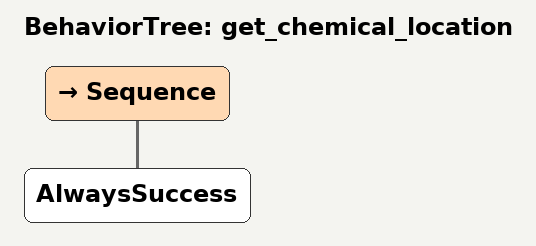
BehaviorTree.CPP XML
<?xml version="1.0" encoding="UTF-8"?>
<root BTCPP_format="4">
  <BehaviorTree ID="get_chemical_location">
    <Sequence>
      <AlwaysSuccess/>
    </Sequence>
  </BehaviorTree>

</root>
